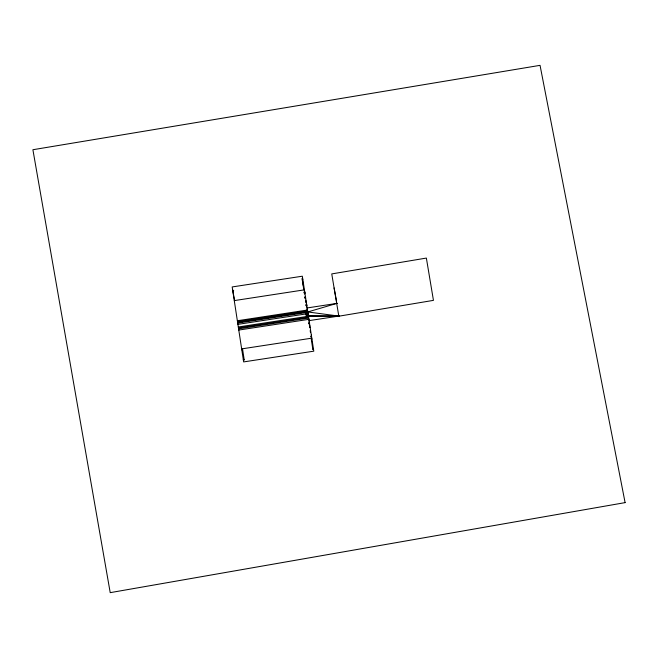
<?xml version="1.0" encoding="UTF-8"?>
<svg xmlns="http://www.w3.org/2000/svg" width="658" height="658" viewBox="0 0 658 658"><rect width="100%" height="100%" fill="white"/><g stroke="black" fill="none" stroke-linecap="round" stroke-linejoin="round"><path stroke-width="0.99" d="M338.829 316.202L331.755 273.909L426.368 258.076L433.449 300.369L338.829 316.202L308.413 315.98L307.796 311.958L336.69 303.428M334.099 287.957L336.509 301.068M302.639 278.285L302.055 278.375L303.823 289.931M232.661 290.096L234.635 300.55M232.726 290.499L233.672 290.359M302.269 279.765L302.853 279.675M232.784 290.869L233.557 290.754M234.273 300.607L304.407 289.841M304.703 291.782L304.251 291.856L304.564 293.871M304.736 291.988L304.991 293.632L304.251 293.723M304.021 292.267L304.761 292.152M304.193 292.374L304.786 292.284M304.942 296.997L305.493 296.947M304.605 297.852L305.616 297.72M305.542 301.06L306.11 300.969M306.167 304.481L306.636 304.407M306.11 304.901L306.702 304.81M306.126 304.999L306.718 304.909M305.995 305.649L306.809 305.526M306.365 305.789L306.842 305.715M337.562 303.289L307.047 307.96L308.841 319.673M237.357 320.75L307.5 310.025M237.489 321.614L307.631 310.88M237.612 322.453L307.862 311.645L308.717 317.238L238.459 327.98M307.335 311.999L307.903 311.908M237.703 323.037L307.393 312.369L306.998 309.795M305.6 312.961L308.01 312.599M305.682 313.504L308.092 313.142M237.908 324.353L308.158 313.603M306.077 314.294L308.215 313.973M306.291 315.708L308.438 315.396M306.357 316.087L308.495 315.766M238.311 326.985L307.993 316.317L308.52 319.722M307.196 316.827L308.618 316.613M308.084 316.893L308.651 316.811M238.591 328.852L308.717 318.011L313.792 351.175L243.649 361.908L232.184 286.937L302.326 276.204L307.755 311.719M238.78 330.061L308.923 319.327M308.989 320.643L339.503 315.98M308.89 323.185L309.499 323.127M308.651 323.752L309.581 323.613M309.392 325.455L309.852 325.389M309.704 327.462L310.157 327.396M310.189 327.61L309.597 326.261M311.333 335.095L311.283 336.551M310.658 336.863L311.579 336.723M241.659 348.896L311.802 338.163M241.807 349.867L242.489 349.768M311.941 339.059L311.283 339.215L312.821 349.258L313.488 349.159M243.287 359.523L243.97 359.424M243.394 360.222L244.25 360.091L242.514 348.765M312.887 349.571L313.537 349.472M308.413 315.98L338.812 316.079L307.796 311.958M302.4 279.749L302.696 281.698M302.993 283.639L303.297 285.588M305.016 296.84L305.32 298.831M305.625 300.821L305.929 302.82M306.233 304.81L306.57 306.998M308.857 321.959L309.153 323.901M310.181 330.579L310.494 332.635M306.019 313.932L306.48 316.942M305.46 312.015L305.756 313.973M625.1 502.622L110.215 592.652L32.9 149.728L540.045 65.348L625.1 502.622M311.555 336.509L311.086 336.518L311.547 336.468"/></g></svg>
